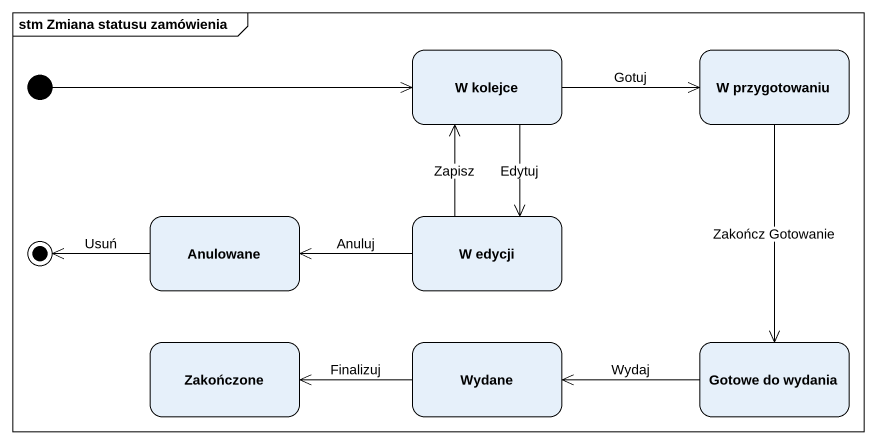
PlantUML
@startuml
mainframe stm Zmiana statusu zamówienia
hide empty description
state "W kolejce" as W_kolejce
state "W przygotowaniu" as W_przygotowaniu
state Anulowane
state "W edycji" as W_edycji
state Zakończone
state Wydane
state "Gotowe do wydania" as Gotowe_do_wydania
[*] -right-> W_kolejce
W_kolejce -right-> W_przygotowaniu : Gotuj
W_kolejce --> W_edycji : Edytuj
W_przygotowaniu --> Gotowe_do_wydania : Zakończ Gotowanie
W_edycji -up-> W_kolejce : Zapisz
W_edycji -left-> Anulowane : Anuluj
Wydane -left-> Zakończone : Finalizuj
Gotowe_do_wydania -left-> Wydane : Wydaj
Anulowane -left-> [*] : Usuń
@enduml
